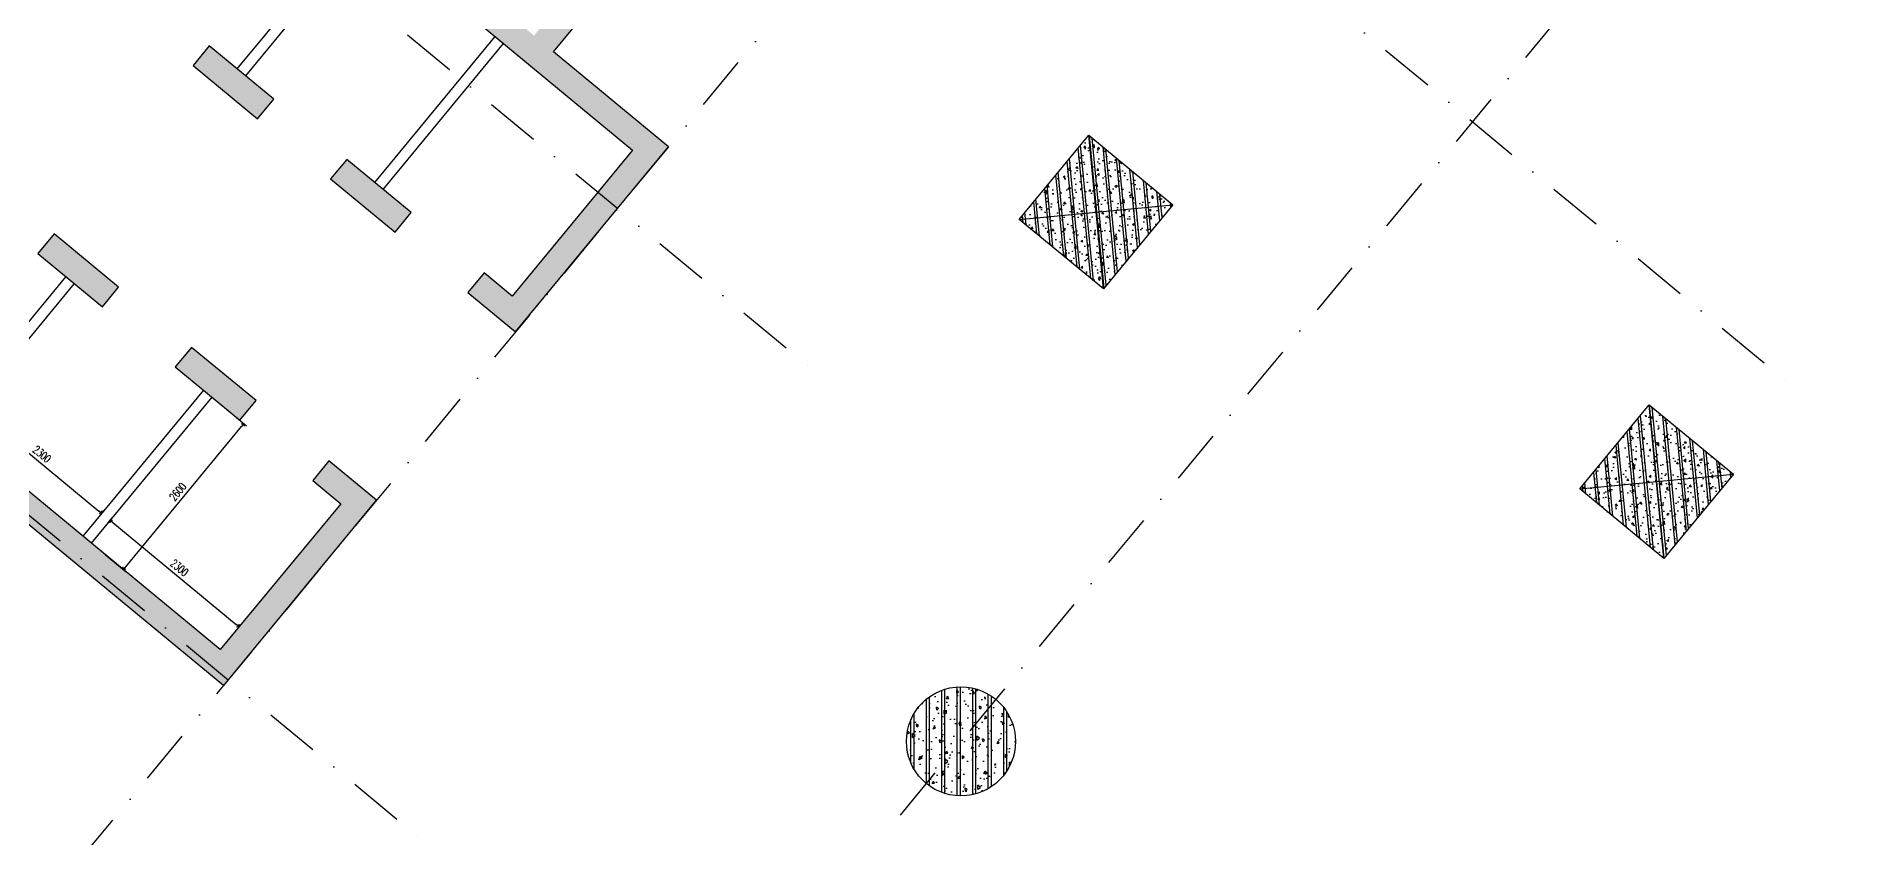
# Model space of a CAD drawing. Header units: millimetres. Extents: x -1283650 to 1283415, y -588847 to 435139.
# Drawn here: x -88170 to -63364, y 88241 to 99258 of the extents above; entities that cross this region are included whole.
import ezdxf

# ---------------------------------------------------------------- set-up
doc = ezdxf.new("R2010")
doc.units = ezdxf.units.MM
doc.header["$MEASUREMENT"] = 0
doc.linetypes.add('DASHDOT', pattern=[1, 0.5, -0.25, 0, -0.25])
doc.linetypes.add('HIDDEN', pattern=[0.375, 0.25, -0.125])
doc.layers.get('Defpoints').update_dxf_attribs({"color": 5})
for name, color, linetype in [('KC-Betong', 6, 'Continuous'), ('KT-Hatch', 251, 'Continuous'), ('KT-Luoi truc South Tower', 8, 'DASHDOT'), ('KT-Thay', 7, 'Continuous')]:
    doc.layers.add(name, color=color, linetype=linetype)
doc.layers.add('KT-Vat lieu', color=250, linetype='Continuous', lineweight=9)
doc.styles.add('xref.N.Cot vach tang N2$0$DIM', font='vnsimli.shx', dxfattribs={"width": 0.7})
doc.dimstyles.new('xref.N.Cot vach tang N2$0$CCU 1-100 A1', dxfattribs={"dimscale": 100, "dimtxt": 2.2, "dimasz": 1, "dimexe": 1, "dimexo": 0, "dimgap": 1, "dimtad": 1, "dimdec": 0, "dimdsep": 46, "dimtxsty": 'xref.N.Cot vach tang N2$0$DIM', "dimblk1": 'xref.N.Cot vach tang N2$0$_ARCHTICK', "dimblk2": 'xref.N.Cot vach tang N2$0$_ARCHTICK', "dimsah": 1, "dimcen": 0, "dimdle": 1, "dimclrd": 256, "dimclre": 256, "dimclrt": 31, "dimadec": 0, "dimazin": 0, "dimtfac": 1, "dimtdec": 0, "dimtix": 1, "dimtmove": 2, "dimatfit": 3, "dimldrblk": 'xref.N.Cot vach tang N2$0$_ARCHTICK', "dimfxl": 8, "dimtolj": 1, "dimarcsym": 0})
pattern_1 = [(50, (550, 1550), (286.904, -25.1), [30, -330]), (355, (550, 1550), (-55.5, 300.877), [24, -264]), (100.451, (573.9, 1547.9), (231.404, 275.776), [25.496, -280.457]), (46.184, (550, 1630), (426.896, -66.21), [45, -495]), (96.636, (585.57, 1624.5), (373.865, 389.65), [38.244, -420.685]), (351.184, (550, 1630), (373.865, 389.65), [36, -396]), (21, (590, 1610), (238.763, -161.048), [30, -330]), (326, (590, 1610), (97.326, 290.06), [24, -264]), (71.451, (609.9, 1596.58), (336.09, 129.012), [25.496, -280.457]), (37.5, (550, 1550), (4.864, 133.1575), [0, -260.8, 0, -268, 0, -265]), (7.5, (550, 1550), (105.228, 157.765), [0, -152.8, 0, -254.8, 0, -101]), (327.5, (460.8, 1550), (213.529, -9.022), [0, -100, 0, -312, 0, -414]), (317.5, (420.8, 1550), (233.274, 40.042), [0, -130, 0, -207.2, 0, -294]), (45, (550, 1550), (-120.208, 120.208), []), (45, (550, 1599), (-120.208, 120.208), [])]

# ---------------------------------------------------------------- blocks, each defined once
blk = doc.blocks.new('*U204')
h = blk.add_hatch()
h.set_pattern_fill('VATLIEU04', color=250, scale=40, style=0, pattern_type=2)
h.set_pattern_definition(pattern_1)
h.paths.add_polyline_path([(-475, -475), (1025, -475), (1025, 1025), (-475, 1025)])
at = {"color": 6, "ltscale": 0.25}
blk.add_lwpolyline([(-475, -475), (1025, -475), (1025, 1025), (-475, 1025)], close=True, dxfattribs=at)
at = {"layer": 'Defpoints', "linetype": 'ByBlock', "ltscale": 30}
for p, q in [((1025, -475), (-475, 1025)), ((-475, -475), (1025, 1025))]:
    blk.add_line(p, q, dxfattribs=at)
blk = doc.blocks.new('*U209')
h = blk.add_hatch()
h.set_pattern_fill('VATLIEU04', color=250, scale=40, style=0, pattern_type=2)
h.set_pattern_definition(pattern_1)
h.paths.add_polyline_path([(-475, -475), (1025, -475), (1025, 1025), (-475, 1025)])
at = {"color": 6, "ltscale": 0.25}
blk.add_lwpolyline([(-475, -475), (1025, -475), (1025, 1025), (-475, 1025)], close=True, dxfattribs=at)
at = {"layer": 'Defpoints', "linetype": 'ByBlock', "ltscale": 30}
for p, q in [((1025, -475), (-475, 1025)), ((-475, -475), (1025, 1025))]:
    blk.add_line(p, q, dxfattribs=at)
blk = doc.blocks.new('xref.N.Cot vach tang N2$0$_Open90')
at = {"color": 0, "linetype": 'ByBlock', "lineweight": -2}
for p, q in [((0, 0), (-1, 0)), ((-0.5, 0.5), (0, 0)), ((0, 0), (-0.5, -0.5))]:
    blk.add_line(p, q, dxfattribs=at)
blk = doc.blocks.new('*D351')
at = {"layer": 'Defpoints', "color": 5, "transparency": 16777216}
for p, q in [((-89060, 94145), (-89011, 94204)), ((-89004, 94134), (-87307, 92733)), ((-87286, 92680), (-87237, 92740))]:
    blk.add_line(p, q, dxfattribs=at)
at = {"layer": 'Defpoints', "color": 0, "transparency": 16777216}
for p in [(-89060, 94145), (-87286, 92680), (-87269, 92701)]:
    blk.add_point(p, dxfattribs=at)
at = {"layer": 'Defpoints', "color": 5, "transparency": 16777216, "xscale": 50, "yscale": 50, "zscale": 50}
for p, rotation in [((-89042, 94166), 140.4488267349229), ((-87269, 92701), 320.4488267349229)]:
    blk.add_blockref('xref.N.Cot vach tang N2$0$_Open90', p, dxfattribs=dict(at, rotation=rotation))
at = {"layer": 'Defpoints', "color": 5, "transparency": 16777216, "insert": (-88089, 93514), "char_height": 110, "attachment_point": 5, "rotation": 320.4488, "style": 'xref.N.Cot vach tang N2$0$DIM'}
blk.add_mtext('\\A1;2300', dxfattribs=at)
blk = doc.blocks.new('xref.N.Cot vach tang N2$0$_ARCHTICK')
at = {"color": 0, "linetype": 'ByBlock', "const_width": 0.15}
blk.add_lwpolyline([(-0.5, -0.5), (0.5, 0.5)], dxfattribs=at)
blk = doc.blocks.new('*D352')
at = {"layer": 'Defpoints', "color": 5, "transparency": 16777216}
for p, q in [((-85559, 94136), (-85276, 93902)), ((-86938, 91968), (-85347, 93895)), ((-87215, 92131), (-86932, 91897))]:
    blk.add_line(p, q, dxfattribs=at)
at = {"layer": 'Defpoints', "color": 0, "transparency": 16777216}
for p in [(-85559, 94136), (-85315, 93934), (-87215, 92131)]:
    blk.add_point(p, dxfattribs=at)
at = {"layer": 'Defpoints', "color": 5, "transparency": 16777216, "xscale": 50, "yscale": 50, "zscale": 50}
for p, rotation in [((-85315, 93934), 50.4488267287932), ((-86970, 91929), 230.4488267287932)]:
    blk.add_blockref('xref.N.Cot vach tang N2$0$_Open90', p, dxfattribs=dict(at, rotation=rotation))
at = {"layer": 'Defpoints', "color": 5, "transparency": 16777216, "insert": (-86223, 92999), "char_height": 110, "attachment_point": 5, "rotation": 50.4488, "style": 'xref.N.Cot vach tang N2$0$DIM'}
blk.add_mtext('\\A1;2600', dxfattribs=at)
blk = doc.blocks.new('*D353')
at = {"layer": 'Defpoints', "color": 5, "transparency": 16777216}
for p, q in [((-87170, 92585), (-87121, 92644)), ((-87115, 92574), (-85418, 91173)), ((-85397, 91120), (-85348, 91180))]:
    blk.add_line(p, q, dxfattribs=at)
at = {"layer": 'Defpoints', "color": 0, "transparency": 16777216}
for p in [(-87170, 92585), (-85397, 91120), (-85380, 91141)]:
    blk.add_point(p, dxfattribs=at)
at = {"layer": 'Defpoints', "color": 5, "transparency": 16777216, "xscale": 50, "yscale": 50, "zscale": 50}
for p, rotation in [((-87153, 92606), 140.4488267349229), ((-85380, 91141), 320.4488267349229)]:
    blk.add_blockref('xref.N.Cot vach tang N2$0$_Open90', p, dxfattribs=dict(at, rotation=rotation))
at = {"layer": 'Defpoints', "color": 5, "transparency": 16777216, "insert": (-86200, 91954), "char_height": 110, "attachment_point": 5, "rotation": 320.4488, "style": 'xref.N.Cot vach tang N2$0$DIM'}
blk.add_mtext('\\A1;2300', dxfattribs=at)

msp = doc.modelspace()

# ---------------------------------------------------------------- hatches: boundary and pattern name
at = {"layer": 'KT-Hatch', "ltscale": 0.5}
h = msp.add_hatch(dxfattribs=at)
h.set_pattern_fill('VATLIEU04', color=256, scale=50, angle=45, pattern_type=2)
h.set_pattern_definition([(95, (-103090.36, 70458.83), (275.776, 231.4035), [37.5, -412.5]), (40, (-103090.36, 70458.83), (-314.996, 216.884), [30, -330]), (145.4514, (-103067.38, 70478.1), (-39.2197, 448.2876), [31.87, -350.571]), (91.1842, (-103161.07, 70529.54), (435.8465, 318.807), [56.25, -618.75]), (141.6356, (-103124.75, 70556.1), (-13.9495, 674.856), [47.805, -525.8565]), (36.1842, (-103161.07, 70529.54), (-13.95, 674.856), [45, -495]), (66, (-103108.04, 70547.22), (353.3858, 68.6912), [37.5, -412.5]), (11, (-103108.04, 70547.22), (-170.3543, 342.4042), [30, -330]), (116.4514, (-103078.6, 70552.94), (183.0318, 411.0953), [31.87, -350.571]), (82.5, (-103090.36, 70458.83), (-113.3966, 121.9949), [0, -326, 0, -335, 0, -331.25]), (52.5, (-103090.36, 70458.83), (-46.4365, 232.4547), [0, -191, 0, -318.5, 0, -126.25]), (12.5, (-103169.2, 70379.99), (196.7091, 180.7604), [0, -125, 0, -390, 0, -517.5]), (2.5, (-103204.56, 70344.63), (170.795, 241.5799), [0, -162.5, 0, -259, 0, -367.5]), (90, (-103090.36, 70458.83), (-212.5, 0), []), (90, (-103133.67, 70502.14), (-212.5, 0), [])])
edge = h.paths.add_edge_path()
edge.add_arc((-75457.9, 89567.9), 750, 0, 360)
at = {"layer": 'KT-Vat lieu'}
h = msp.add_hatch(dxfattribs=at)
h.set_pattern_fill('BTCT', color=256, scale=40, angle=45)
h.set_pattern_definition([(95, (0, -1e-36), (220.6208, 185.12283), [30, -330]), (40, (0, -1e-36), (-251.99687, 173.50726), [24, -264]), (145.4514, (18.39, 15.43), (-31.3758, 358.6301), [25.4961, -280.45684]), (91.1842, (-56.57, 56.57), (348.6772, 255.0455), [45, -495]), (141.6356, (-27.5, 77.82), (-11.1596, 539.8847), [38.2441, -420.6852]), (36.1842, (-56.57, 56.57), (-11.16, 539.8847), [36, -396]), (66, (-14.14, 70.7), (282.70863, 54.953), [30, -330]), (11, (-14.14, 70.7), (-136.28344, 273.9234), [24, -264]), (116.4514, (9.42, 75.3), (146.42545, 328.87625), [25.4961, -280.45684]), (82.5, (0, -1e-36), (-90.717274, 97.59593), [0, -260.8, 0, -268, 0, -265]), (52.5, (0, -1e-36), (-37.14918, 185.96378), [0, -152.8, 0, -254.8, 0, -101]), (12.5, (-63.07, -63.07), (157.36727, 144.608305), [0, -100, 0, -312, 0, -414]), (2.5, (-91.36, -91.36), (136.636, 193.26392), [0, -130, 0, -207.2, 0, -294]), (90, (0, -1e-36), (-150, 0), []), (90, (50, 50), (-150, 0), [])])
h.paths.add_polyline_path([(-82003.5, 103196), (-81078.2, 102431.9), (-80887.2, 102663.2), (-81812.5, 103427.4)], flags=17)
h.paths.add_polyline_path([(-87486.7, 103898.3), (-85791.9, 102498.7), (-87670.4, 100224.1), (-87015, 99682.9), (-86792.1, 99952.7), (-87177.7, 100271.1), (-85522.1, 102275.9), (-79970.9, 97691.5), (-81626.5, 95686.8), (-82011.6, 96004.8), (-82234.5, 95734.9), (-81579.5, 95194), (-79478.1, 97738.5), (-81056.8, 99042.2), (-79210.2, 101278.3), (-79884.8, 101835.4), (-80075.9, 101604.1), (-79671.1, 101269.8), (-81326.7, 99265.1), (-86993.9, 103945.3), (-85338.3, 105950.1), (-84933.5, 105615.8), (-84742.5, 105847.1), (-85417.2, 106404.2)])
h.paths.add_polyline_path([(-83014, 96832.6), (-83900.7, 97564.9), (-84123.5, 97295), (-83236.8, 96562.7)], flags=17)
h.paths.add_polyline_path([(-84903, 98392.7), (-85789.8, 99124.9), (-86012.6, 98855.1), (-85125.9, 98122.8)], flags=17)
edge = h.paths.add_edge_path(flags=17)
edge.add_line((-82814.9, 104255.2), (-83740.1, 105019.3))
edge.add_line((-83931.2, 104788), (-83005.9, 104023.8))
edge.add_line((-83740.1, 105019.3), (-83931.2, 104788))
edge.add_line((-83005.9, 104023.8), (-82814.9, 104255.2))
h = msp.add_hatch(dxfattribs=at)
h.set_pattern_fill('BTCT', color=256, scale=40, angle=45)
h.set_pattern_definition([(95, (0, 0), (220.6208, 185.12283), [30, -330]), (40, (0, 0), (-251.99687, 173.50726), [24, -264]), (145.4514, (18.39, 15.43), (-31.3758, 358.6301), [25.4961, -280.45684]), (91.1842, (-56.57, 56.57), (348.6772, 255.0455), [45, -495]), (141.6356, (-27.5, 77.82), (-11.1596, 539.8847), [38.2441, -420.6852]), (36.1842, (-56.57, 56.57), (-11.16, 539.8847), [36, -396]), (66, (-14.14, 70.7), (282.70863, 54.953), [30, -330]), (11, (-14.14, 70.7), (-136.28344, 273.9234), [24, -264]), (116.4514, (9.42, 75.3), (146.42545, 328.87625), [25.4961, -280.45684]), (82.5, (0, 0), (-90.717274, 97.59593), [0, -260.8, 0, -268, 0, -265]), (52.5, (0, 0), (-37.14918, 185.96378), [0, -152.8, 0, -254.8, 0, -101]), (12.5, (-63.07, -63.07), (157.36727, 144.608305), [0, -100, 0, -312, 0, -414]), (2.5, (-91.36, -91.36), (136.636, 193.26392), [0, -130, 0, -207.2, 0, -294]), (90, (0, 0), (-150, 0), []), (90, (50, 50), (-150, 0), [])])
h.paths.add_polyline_path([(-86033.8, 94981.8), (-86256.7, 94712), (-85370, 93979.7), (-85147.1, 94249.5)], flags=17)
h.paths.add_polyline_path([(-83982.1, 92833.5), (-85637.7, 90828.8), (-91189.3, 95413.5), (-89533.7, 97418.2), (-89148.2, 97099.8), (-88925.3, 97369.7), (-89580.7, 97911), (-91682, 95366.5), (-85590.7, 90336), (-83489.4, 92880.5), (-84144.8, 93421.8), (-84367.6, 93151.9)])
h.paths.add_polyline_path([(-88145.8, 96272), (-87259.1, 95539.8), (-87036.2, 95809.6), (-87922.9, 96541.9)], flags=17)

# ---------------------------------------------------------------- linework, layer by layer
at = {"layer": 'Defpoints', "linetype": 'DASHDOT', "lineweight": 13, "ltscale": 5000, "flags": 128}
msp.add_lwpolyline([(-23262.1, 145155.1), (-28788.2, 166262.1), (-37194.3, 169174.5), (-48697.6, 160471.6), (-72163.1, 142601.4), (-95795.1, 125550.6, 0.6850113), (-62584.9, 906), (-41797.9, -1312.3), (-148.4, -32.6), (6169, 8035), (-23262.1, 145155.1)], format="xyb", close=True, dxfattribs=at)
at = {"layer": 'Defpoints', "linetype": 'HIDDEN', "lineweight": 13, "ltscale": 5000, "flags": 128}
msp.add_lwpolyline([(-29100.4, 143765), (-33780.8, 161642), (-36130.2, 162455.9), (-45070, 155692.4), (-68589.5, 137781), (-92272.1, 120693.8, 0.684877), (-61939.3, 6871.2), (-41570.7, 4697.5), (-3140.5, 5878.3), (-286.9, 9522.4)], format="xyb", close=True, dxfattribs=at)
at = {"layer": 'KC-Betong'}
for p, q in [((-85522.1, 102275.9), (-79970.9, 97691.5)), ((-81056.8, 99042.2), (-79210.2, 101278.3)), ((-85789.8, 99124.9), (-86012.6, 98855.1)), ((-84903, 98392.7), (-85789.8, 99124.9)), ((-79478.1, 97738.5), (-81056.8, 99042.2)), ((-86012.6, 98855.1), (-85125.9, 98122.8)), ((-85125.9, 98122.8), (-84903, 98392.7)), ((-81579.5, 95194), (-79478.1, 97738.5)), ((-83900.7, 97564.9), (-84123.5, 97295)), ((-83014, 96832.6), (-83900.7, 97564.9)), ((-79970.9, 97691.5), (-81626.5, 95686.8)), ((-84123.5, 97295), (-83236.8, 96562.7)), ((-83236.8, 96562.7), (-83014, 96832.6)), ((-82011.6, 96004.8), (-82234.5, 95734.9)), ((-81626.5, 95686.8), (-82011.6, 96004.8)), ((-82234.5, 95734.9), (-81579.5, 95194))]:
    msp.add_line(p, q, dxfattribs=at)
at = {"layer": 'KC-Betong', "ltscale": 0.5}
for p, q in [((-87922.9, 96541.9), (-88145.8, 96272)), ((-87036.2, 95809.6), (-87922.9, 96541.9)), ((-88145.8, 96272), (-87259.1, 95539.8)), ((-87259.1, 95539.8), (-87036.2, 95809.6)), ((-91682, 95366.5), (-85590.7, 90336)), ((-85637.7, 90828.8), (-91189.3, 95413.5)), ((-86033.8, 94981.8), (-86256.7, 94712)), ((-85147.1, 94249.5), (-86033.8, 94981.8)), ((-86256.7, 94712), (-85370, 93979.7)), ((-85370, 93979.7), (-85147.1, 94249.5)), ((-84144.8, 93421.8), (-84367.6, 93151.9)), ((-83489.4, 92880.5), (-84144.8, 93421.8)), ((-84367.6, 93151.9), (-83982.1, 92833.5)), ((-83982.1, 92833.5), (-85637.7, 90828.8)), ((-85590.7, 90336), (-83489.4, 92880.5))]:
    msp.add_line(p, q, dxfattribs=at)
msp.add_circle((-75457.9, 89567.9), 750, dxfattribs=at)
at = {"layer": 'KT-Luoi truc South Tower', "ltscale": 1500}
for p, q in [((-103164.6, 126767.2), (-63888.7, 94331.6)), ((-108513.4, 120290.3), (-77548.8, 94718.6)), ((-54801.4, 114580.7), (-76348, 88490.1)), ((-113862.3, 113813.5), (-82897.7, 88241.7)), ((-122937.5, 45109.8), (-73287.7, 105230.4))]:
    msp.add_line(p, q, dxfattribs=at)
at = {"layer": 'KT-Thay'}
for p, q in [((-85404.2, 98806.6), (-83748.6, 100811.3)), ((-85288.6, 98711), (-83633, 100715.8)), ((-83515.1, 97246.5), (-81859.5, 99251.2)), ((-83399.5, 97151), (-81743.9, 99155.7))]:
    msp.add_line(p, q, dxfattribs=at)
for points in [[(-87760.3, 95953.7), (-89415.9, 93948.9)], [(-87644.6, 95858.1), (-89300.2, 93853.4)], [(-85871.2, 94393.6), (-87526.8, 92388.8)], [(-85755.5, 94298.1), (-87411.1, 92293.3)]]:
    msp.add_lwpolyline(points, dxfattribs=at)

# ---------------------------------------------------------------- block references
at = {"layer": 'KC-Betong', "linetype": 'ByBlock', "xscale": -1, "rotation": 320.4488276923478}
for name, p in [('*U209', (-73564.7, 96453.9)), ('*U204', (-65859.6, 92749.2))]:
    msp.add_blockref(name, p, dxfattribs=at)

# ---------------------------------------------------------------- dimensions: what is measured, and where the dimension line sits
at = {"layer": 'Defpoints', "color": 5}
for base, p1, p2, angle, picture, middle in [((-87268.9, 92701), (-89059.6, 94144.8), (-87286.1, 92680.2), 140.44883, '*D351', (-88088.8, 93514.3)), ((-85314.7, 93934), (-87214.9, 92131.2), (-85559.3, 94136), 50.44883, '*D352', (-86223.5, 92998.5)), ((-85379.8, 91141), (-87170.5, 92584.7), (-85397.1, 91120.1), 140.44883, '*D353', (-86199.7, 91954.2))]:
    dim = msp.add_linear_dim(base=base, p1=p1, p2=p2, angle=angle, dimstyle='xref.N.Cot vach tang N2$0$CCU 1-100 A1', override={"dimscale": 50, "dimblk1": 'xref.N.Cot vach tang N2$0$_Open90', "dimblk2": 'xref.N.Cot vach tang N2$0$_Open90', "dimclrd": 5, "dimclre": 5, "dimclrt": 5, "dimlwd": 65535, "dimlwe": 65535}, dxfattribs=at)
    dim.commit()
    dim.dimension.update_dxf_attribs({"geometry": picture, "text_midpoint": middle})

doc.saveas('drawing.dxf')
